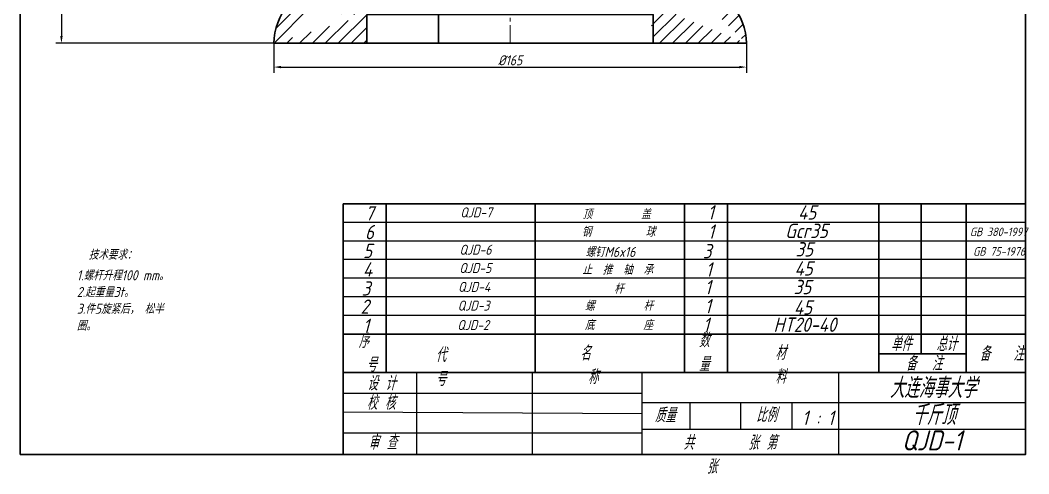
# Model space of a CAD drawing. Header units: millimetres. Extents: x 1817 to 4002, y 726 to 2330.
# Drawn here: x 1817.5 to 2169.6, y 725.9 to 884.1 of the extents above; entities that cross this region are included whole.
import ezdxf

# ---------------------------------------------------------------- set-up
doc = ezdxf.new("R2010")
doc.units = ezdxf.units.MM
doc.linetypes.add('CENTER', pattern=[50.800000000000004, 31.75, -6.35, 6.35, -6.35])
for name, color, linetype, lineweight in [('中心线', 1, 'CENTER', 15), ('剖面线', 9, 'Continuous', 15), ('图框', 7, 'Continuous', 30), ('标注', 90, 'Continuous', 15), ('粗实线', 50, 'Continuous', 30)]:
    doc.layers.add(name, color=color, linetype=linetype, lineweight=lineweight)
doc.styles.add('GB3.5', font='gbeitc.shx', dxfattribs={"height": 3.5, "bigfont": 'gbcbig.shx'})
doc.dimstyles.new('正常标注', dxfattribs={"dimtxt": 3.5, "dimasz": 2.5, "dimexe": 2, "dimexo": 0, "dimtad": 1, "dimdec": 3, "dimdsep": 46, "dimtxsty": 'GB3.5', "dimcen": 2.5, "dimadec": 0, "dimazin": 0, "dimtfac": 1, "dimtdec": 3, "dimtmove": 0, "dimatfit": 3, "dimfxl": 1, "dimarcsym": 0})
pattern_1 = [(45, (-2.414544674189528, -17.69116887562677), (-2.245064030267288, 2.245064030267288), [])]

# ---------------------------------------------------------------- blocks, each defined once
blk = doc.blocks.new('*D11')
at = {"layer": 'Defpoints', "color": 0, "lineweight": -2, "ltscale": 0.2, "transparency": 16777216}
for p in [(1906.02342992828, 875.9865641352162), (2071.02342992828, 875.9865641352162), (2071.02342992828, 867.6999487690989)]:
    blk.add_point(p, dxfattribs=at)
at = {"layer": '标注', "color": 0, "lineweight": -2, "ltscale": 0.2, "transparency": 16777216}
for p, q in [((1906.02342992828, 875.9865641352162), (1906.02342992828, 865.6999487690989)), ((2071.02342992828, 875.9865641352162), (2071.02342992828, 865.6999487690989)), ((1908.52342992828, 867.6999487690989), (2068.52342992828, 867.6999487690989))]:
    blk.add_line(p, q, dxfattribs=at)
for points in [[(1908.52342992828, 868.1166154357655), (1908.52342992828, 867.2832821024323), (1906.02342992828, 867.6999487690989)], [(2068.52342992828, 868.1166154357655), (2068.52342992828, 867.2832821024323), (2071.02342992828, 867.6999487690989)]]:
    blk.add_solid(points, dxfattribs=at)
at = {"layer": '标注', "color": 0, "ltscale": 0.2, "transparency": 16777216, "insert": (1988.52342992828, 870.0749487690989), "char_height": 3.5, "attachment_point": 5, "style": 'GB3.5'}
blk.add_mtext('%%C165', dxfattribs=at)
blk = doc.blocks.new('*D17')
at = {"layer": 'Defpoints', "color": 0, "lineweight": -2, "ltscale": 0.2, "transparency": 16777216}
for p in [(1950.523429928281, 1147.986564135217), (1831.866476947553, 875.9865641352167), (1950.523429928281, 875.9865641352167)]:
    blk.add_point(p, dxfattribs=at)
at = {"layer": '标注', "color": 0, "lineweight": -2, "ltscale": 0.2, "transparency": 16777216}
for p, q in [((1950.523429928281, 1147.986564135217), (1829.866476947553, 1147.986564135217)), ((1831.866476947553, 1145.486564135217), (1831.866476947553, 878.4865641352167)), ((1950.523429928281, 875.9865641352167), (1829.866476947553, 875.9865641352167))]:
    blk.add_line(p, q, dxfattribs=at)
for points in [[(1831.449810280886, 1145.486564135217), (1832.283143614219, 1145.486564135217), (1831.866476947553, 1147.986564135217)], [(1831.449810280886, 878.4865641352167), (1832.283143614219, 878.4865641352167), (1831.866476947553, 875.9865641352167)]]:
    blk.add_solid(points, dxfattribs=at)
at = {"layer": '标注', "color": 0, "ltscale": 0.2, "transparency": 16777216, "insert": (1829.491476947552, 1011.986564135216), "char_height": 3.5, "attachment_point": 5, "rotation": 90, "style": 'GB3.5'}
blk.add_mtext('273-373', dxfattribs=at)

msp = doc.modelspace()

# ---------------------------------------------------------------- hatches: boundary and pattern name
at = {"layer": '剖面线', "ltscale": 0.2}
h = msp.add_hatch(dxfattribs=at)
h.set_pattern_fill('ANSI31', color=256)
h.set_pattern_definition(pattern_1)
h.paths.add_polyline_path([(2071.02342992828, 875.9865641352162), (1906.02342992828, 875.9865641352162)], flags=17)
h.paths.add_polyline_path([(1906.02342992828, 875.9865641352162), (2071.02342992828, 875.9865641352162)], flags=17)
edge = h.paths.add_edge_path()
edge.add_arc((2169.116181591306, 987.6394089864862), 149.7441533688117, 183.1645431849619, 217.8913831622084)
edge.add_arc((2051.02342992828, 875.9896518265236), 20, 0, 42.19765437700948)
edge.add_arc((2176.96488610045, 990.1769962094857), 150, 181.6008354178869, 222.1976543770095)
edge.add_line((2038.52342992828, 875.9865641352162), (2071.02342992828, 875.9865641352162))
edge.add_arc((2046.206562031131, 891.9865641352162), 6, 270, 397.8913831622085)
edge.add_line((2038.52342992828, 885.9865641352162), (2046.206562031131, 885.9865641352162))
edge.add_line((2038.52342992828, 885.9865641352162), (2038.52342992828, 875.9865641352162))
edge.add_line((2027.02342992828, 1041.986564135216), (2027.02342992828, 985.986564135216))
edge.add_arc((2012.611044642753, 978.9865641352162), 7, 3.164543184961879, 90)
edge.add_line((2013.52342992828, 1055.986564135216), (2013.52342992828, 985.9268489341819))
edge.add_line((2031.02342992828, 1055.986564135216), (2031.02342992828, 1045.986564135216))
edge.add_arc((2029.02342992828, 1041.986564135216), 2, 90, 180)
edge.add_line((2013.52342992828, 1055.986564135216), (2031.02342992828, 1055.986564135216))
h = msp.add_hatch(dxfattribs=at)
h.set_pattern_fill('ANSI31', color=256)
h.set_pattern_definition(pattern_1)
edge = h.paths.add_edge_path()
edge.add_line((1938.52342992828, 885.9865641352162), (1930.840297825428, 885.9865641352162))
edge.add_arc((1926.02342992828, 875.9896518265236), 20, 137.8023456229712, 180)
edge.add_line((2071.02342992828, 875.9865641352162), (1906.02342992828, 875.9865641352162))
edge.add_arc((1930.840297825428, 891.9865641352162), 6, 142.1086168377915, 270)
edge.add_arc((1807.930678265253, 987.6394089864862), 149.7441533688117, 322.1086168377915, 356.835456815038)
edge.add_arc((1964.435815213806, 978.9865641352162), 7, 90, 176.835456815038)
edge.add_arc((1800.081973756109, 990.1769962094857), 150, 317.8023456229712, 358.3991645821131)
edge.add_line((1963.52342992828, 1003.839924950297), (1963.52342992828, 985.926848934182))
h = msp.add_hatch(dxfattribs=at)
h.set_pattern_fill('ANSI31', color=256)
h.set_pattern_definition(pattern_1)
edge = h.paths.add_edge_path()
edge.add_line((1938.52342992828, 885.9865641352162), (1938.52342992828, 875.9865641352162))
edge.add_line((2071.02342992828, 875.9865641352162), (1906.02342992828, 875.9865641352162))

# ---------------------------------------------------------------- linework, layer by layer
at = {"layer": '中心线', "ltscale": 0.2}
msp.add_line((1988.52342992828, 875.9865641352162), (1988.52342992828, 1055.986564135216), dxfattribs=at)
at = {"layer": '图框', "ltscale": 0.2}
for p, q in [((1930.234055832364, 732.6652243054464), (1930.234055832364, 820.0637221252429)), ((2168.509373636968, 820.0637221252427), (1930.234055832364, 820.0637221252427)), ((1945.234055832364, 820.0637221252427), (1945.234055832364, 761.2086120545237)), ((1945.234055832364, 820.0637221252427), (1997.298143512325, 820.0637221252427)), ((1997.298143512325, 820.0637221252427), (1997.298143512325, 761.2086120545237)), ((2049.371714734666, 761.2086120545237), (2049.371714734666, 820.0637221252427)), ((2049.371714734666, 820.0637221252427), (2064.371714734666, 820.0637221252427)), ((2064.371714734666, 820.0637221252427), (2064.371714734666, 761.2086120545237)), ((2117.282105736885, 820.0637221252427), (2117.282105736885, 761.2086120545237)), ((2117.282105736885, 820.0637221252427), (2132.034233118259, 820.0637221252427)), ((2132.034233118259, 820.0637221252427), (2132.034233118259, 767.7179694440351)), ((2147.769832086417, 761.2086120545237), (2147.769832086417, 820.0637221252427)), ((2168.509373636968, 774.5637221252427), (1930.234055832364, 774.5637221252427)), ((2132.034233118259, 767.7179694440351), (2117.282105736885, 767.7179694440351)), ((2132.034233118259, 767.7179694440351), (2147.769832086417, 767.7179694440351)), ((2168.509373636968, 761.2086120545237), (1930.234055832364, 761.2086120545237)), ((1997.298143512325, 761.2086120545237), (2049.371714734666, 761.2086120545237)), ((2132.034233118259, 761.2086120545237), (2147.769832086417, 761.2086120545237))]:
    msp.add_line(p, q, dxfattribs=at)
at = {"layer": '图框', "lineweight": -2, "ltscale": 0.2}
for p, q in [((2168.509373636968, 813.5637221252427), (2168.509373636968, 820.0637221252427)), ((2168.509373636968, 813.5637221252427), (1930.234055832364, 813.5637221252427)), ((2168.509373636968, 807.0637221252427), (2168.509373636968, 813.5637221252427)), ((2168.509373636968, 807.0637221252427), (1930.234055832364, 807.0637221252427)), ((2168.509373636968, 800.5637221252427), (2168.509373636968, 807.0637221252427)), ((2168.509373636968, 800.5637221252427), (1930.234055832364, 800.5637221252427)), ((2168.509373636968, 794.0637221252427), (2168.509373636968, 800.5637221252427)), ((2168.509373636968, 794.0637221252427), (1930.234055832364, 794.0637221252427)), ((2168.509373636968, 787.5637221252427), (2168.509373636968, 794.0637221252427)), ((2168.509373636968, 787.5637221252427), (1930.234055832364, 787.5637221252427)), ((2168.509373636968, 781.0637221252427), (2168.509373636968, 787.5637221252427)), ((2168.509373636968, 781.0637221252427), (1930.234055832364, 781.0637221252427)), ((1955.796476605942, 761.2086120545237), (1955.796476605942, 732.6652243054464)), ((1996.380646284338, 732.6652243054464), (1996.380646284338, 761.2086120545237)), ((2034.641916655427, 732.6652243054464), (2034.641916655427, 761.2086120545237)), ((2103.180256212533, 761.2086120545237), (2103.180256212533, 732.6652243054464)), ((1930.234055832364, 754.0610254020294), (2034.641916655427, 754.0610254020294)), ((2034.641916655427, 750.7489729761901), (2103.180256212533, 750.7489729761901)), ((2051.324213738587, 750.7489729761901), (2051.324213738587, 741.4425458926339)), ((2068.91108643398, 750.7489729761901), (2068.91108643398, 741.4425458926339)), ((2086.8458961816, 750.7489729761901), (2086.8458961816, 741.4425458926339)), ((2103.180256212533, 750.7489729761901), (2168.509373636968, 750.7489729761901)), ((1930.234055832364, 747.547759510674), (2034.641916655427, 746.936918179985)), ((1930.234055832364, 747.547759510674), (1930.234055832364, 740.2203349649676)), ((1930.234055832364, 740.2203349649676), (2034.641916655427, 740.2203349649676)), ((2034.641916655427, 741.4425458926339), (2103.180256212533, 741.4425458926339)), ((2103.180256212533, 741.4425458926339), (2168.509373636968, 741.4425458926339)), ((1955.796476605942, 732.6652243054464), (1996.380646284338, 732.6652243054464)), ((1992.983118615124, 732.6652243054464), (2034.641916655427, 732.6652243054464))]:
    msp.add_line(p, q, dxfattribs=at)
at = {"layer": '图框', "ltscale": 0.2}
msp.add_lwpolyline([(1817.45686359328, 1194.554255419164), (2168.509373636968, 1194.554255419164), (2168.509373636968, 732.6652243054464), (1817.45686359328, 732.6652243054464)], close=True, dxfattribs=at)
at = {"layer": '粗实线', "ltscale": 0.2}
for p, q in [((1963.52342992828, 889.9865641352162), (1963.52342992828, 875.9865641352162)), ((1906.02342992828, 875.9865641352162), (1906.02342992828, 875.9896518265236)), ((2071.02342992828, 875.9865641352162), (1906.02342992828, 875.9865641352162)), ((1906.02342992828, 875.9865641352162), (2071.02342992828, 875.9865641352162)), ((1906.02342992828, 875.9865641352162), (2071.02342992828, 875.9865641352162)), ((2071.02342992828, 875.9865641352162), (1906.02342992828, 875.9865641352162)), ((2071.02342992828, 875.9865641352162), (2071.02342992828, 875.9896518265236))]:
    msp.add_line(p, q, dxfattribs=at)
msp.add_lwpolyline([(2038.52342992828, 875.9865641352162), (2038.52342992828, 885.9865641352162), (1938.52342992828, 885.9865641352162), (1938.52342992828, 875.9865641352162)], close=True, dxfattribs=at)
for centre, start, end in [((1926.02342992828, 875.9896518265236), 137.8023456229712, 180), ((2051.02342992828, 875.9896518265236), 0, 42.19765437700948)]:
    msp.add_arc(centre, 20, start, end, dxfattribs=at)

# ---------------------------------------------------------------- texts
at = {"layer": '图框', "lineweight": -2, "ltscale": 0.2, "attachment_point": 1, "style": 'GB3.5'}
for s, width, insert, char_height in [('7', 15, (1937.904271577573, 819.1946171402287), 5), ('QJD-7', 52.06408767996072, (1971.108689502181, 818.7797827880586), 3.5), ('顶         盖', 52.06408767996072, (2013.778677647098, 818.1773576195038), 3.5), ('1', 15, (2057.501085405905, 819.5614008178918), 5), ('45', 15, (2089.050545291398, 819.5136294968129), 5), ('6', 15, (1937.848673803091, 812.6642996155097), 5), ('钢          球', 52.06408767996072, (2013.513860428612, 812.0501566205176), 3.5), ('1', 15, (2057.59892177231, 812.8242372495488), 5), ('Gcr35', 15, (2084.593650518963, 813.0863640198472), 5), ('GB 380-1997', 19.06551358707839, (2149.03455197184, 811.7456278224672), 3), ('35', 15, (2088.157212467161, 806.6541101042585), 5), ('技术要求：', 32.59094474569247, (1841.372595447429, 804.0777272319878), 3.5), ('5', 15, (1937.181205821448, 806.0962077077033), 5), ('QJD-6', 52.06408767996072, (1970.828575305271, 805.765681980416), 3.5), ('螺钉M6x16        ', 52.06408767996072, (2014.828704038445, 805.0177019278049), 3.5), ('3', 15, (2055.817060428796, 806.0336415870875), 5), ('GB 75-1976', 19.06551358707839, (2150.169109126641, 804.9213827551375), 3), ('4', 15, (1937.128894262997, 799.6577683956984), 5), ('1', 15, (2056.807309836145, 799.639512818173), 5), ('45', 15, (2087.828831972293, 799.9985968126152), 5), ('1.螺杆升程100 mm。\\P2.起重量3t。\\P3.件5旋紧后， 松半圈。', 33.01181708939475, (1837.206057507198, 796.8575090431773), 3.5), ('QJD-5', 52.06408767996072, (1970.756939367767, 799.3867127473613), 3.5), ('止  推  轴  承', 52.06408767996072, (2013.690592769567, 798.8290665054034), 3.5), ('3', 15, (1936.704918815377, 793.0337839084905), 5), ('QJD-4', 52.06408767996072, (1970.336759142464, 792.8096938079702), 3.5), ('     杆', 52.06408767996072, (2015.295587823103, 792.1486938028024), 3.5), ('1', 15, (2056.473017724394, 793.4678178907584), 5), ('35', 15, (2087.499701362895, 793.5203937602973), 5), ('2', 15, (1936.296293925793, 786.684848954359), 5), ('QJD-3', 52.06408767996072, (1970.196300196939, 786.2927467698828), 3.5), ('螺         杆', 52.06408767996072, (2014.660455135615, 786.237256952385), 3.5), ('1', 15, (2056.473017724394, 786.8471902349029), 5), ('45', 15, (2087.593260290499, 786.40074868177), 5), ('1', 15, (1937.113722303658, 779.9472036286793), 5), ('QJD-2', 52.06408767996072, (1970.056243098484, 779.504238971916), 3.5), ('底         座', 52.06408767996072, (2014.589881860359, 779.5295990972231), 3.5), ('1', 15, (2055.874801387647, 780.3185143478277), 5), ('HT20-40', 15, (2080.509723406188, 780.3863464140409), 5), ('序      号', 15, (1935.590873720966, 774.8050428588331), 5), ('数量', 4.176512677477149, (2054.437635530004, 774.9838576540433), 5), ('单件', 15, (2121.463261980492, 773.7022766516993), 5), ('总计', 15, (2137.27013968876, 773.661680689916), 5), ('代       号', 20.08697311678588, (1962.516056134874, 769.8452439931748), 5), ('名        称', 20.07782886348286, (2012.976135470654, 770.5054032935009), 5), ('材      料', 21.86204770980112, (2081.109181003882, 770.6158076043462), 5), ('备   注', 15, (2152.460110706604, 770.2769111069701), 5), ('备  注', 15, (2126.725726177287, 766.9084010574084), 5), ('设 计', 15, (1938.641500210398, 759.9774406606975), 5), ('大连海事大学', 32.59094474569247, (2121.048002149301, 759.3389974164329), 7), ('校 核', 15, (1938.463749856867, 753.2010379754188), 5), ('千斤顶', 32.59094474569247, (2128.886466797342, 749.9456003158057), 7), ('质量', 15, (2039.040999029531, 748.8569702470759), 5), ('比例', 15, (2074.385654443739, 748.951653920105), 5), ('1 : 1', 15, (2090.455563383518, 747.9019888047942), 5), ('审 查', 15, (1939.030282784707, 739.3445560890254), 5), ('共       张 第       张', 41.83391037830143, (2049.033605075761, 739.2594383474216), 5), ('QJD-1', 32.59094474569247, (2125.272316768122, 741.034186021227), 7)]:
    msp.add_mtext_dynamic_manual_height_columns(s, width=width, gutter_width=17.5, heights=[0], dxfattribs=dict(at, insert=insert, char_height=char_height))

# ---------------------------------------------------------------- dimensions: what is measured, and where the dimension line sits
at = {"layer": '标注', "ltscale": 0.2}
dim = msp.add_linear_dim(base=(1831.866476947553, 875.9865641352167), p1=(1950.52342992828, 1147.986564135216), p2=(1950.52342992828, 875.9865641352162), angle=90, text='273-373', dimstyle='正常标注', dxfattribs=at)
dim.commit()
dim.dimension.update_dxf_attribs({"geometry": '*D17', "text_midpoint": (1829.491476947552, 1011.986564135216)})
dim = msp.add_linear_dim(base=(2071.02342992828, 867.6999487690989), p1=(1906.02342992828, 875.9865641352162), p2=(2071.02342992828, 875.9865641352162), text='%%C<>', dimstyle='正常标注', dxfattribs=at)
dim.commit()
dim.dimension.update_dxf_attribs({"geometry": '*D11', "text_midpoint": (1988.52342992828, 867.6999487690989), "dimtype": 160})

doc.saveas('drawing.dxf')
